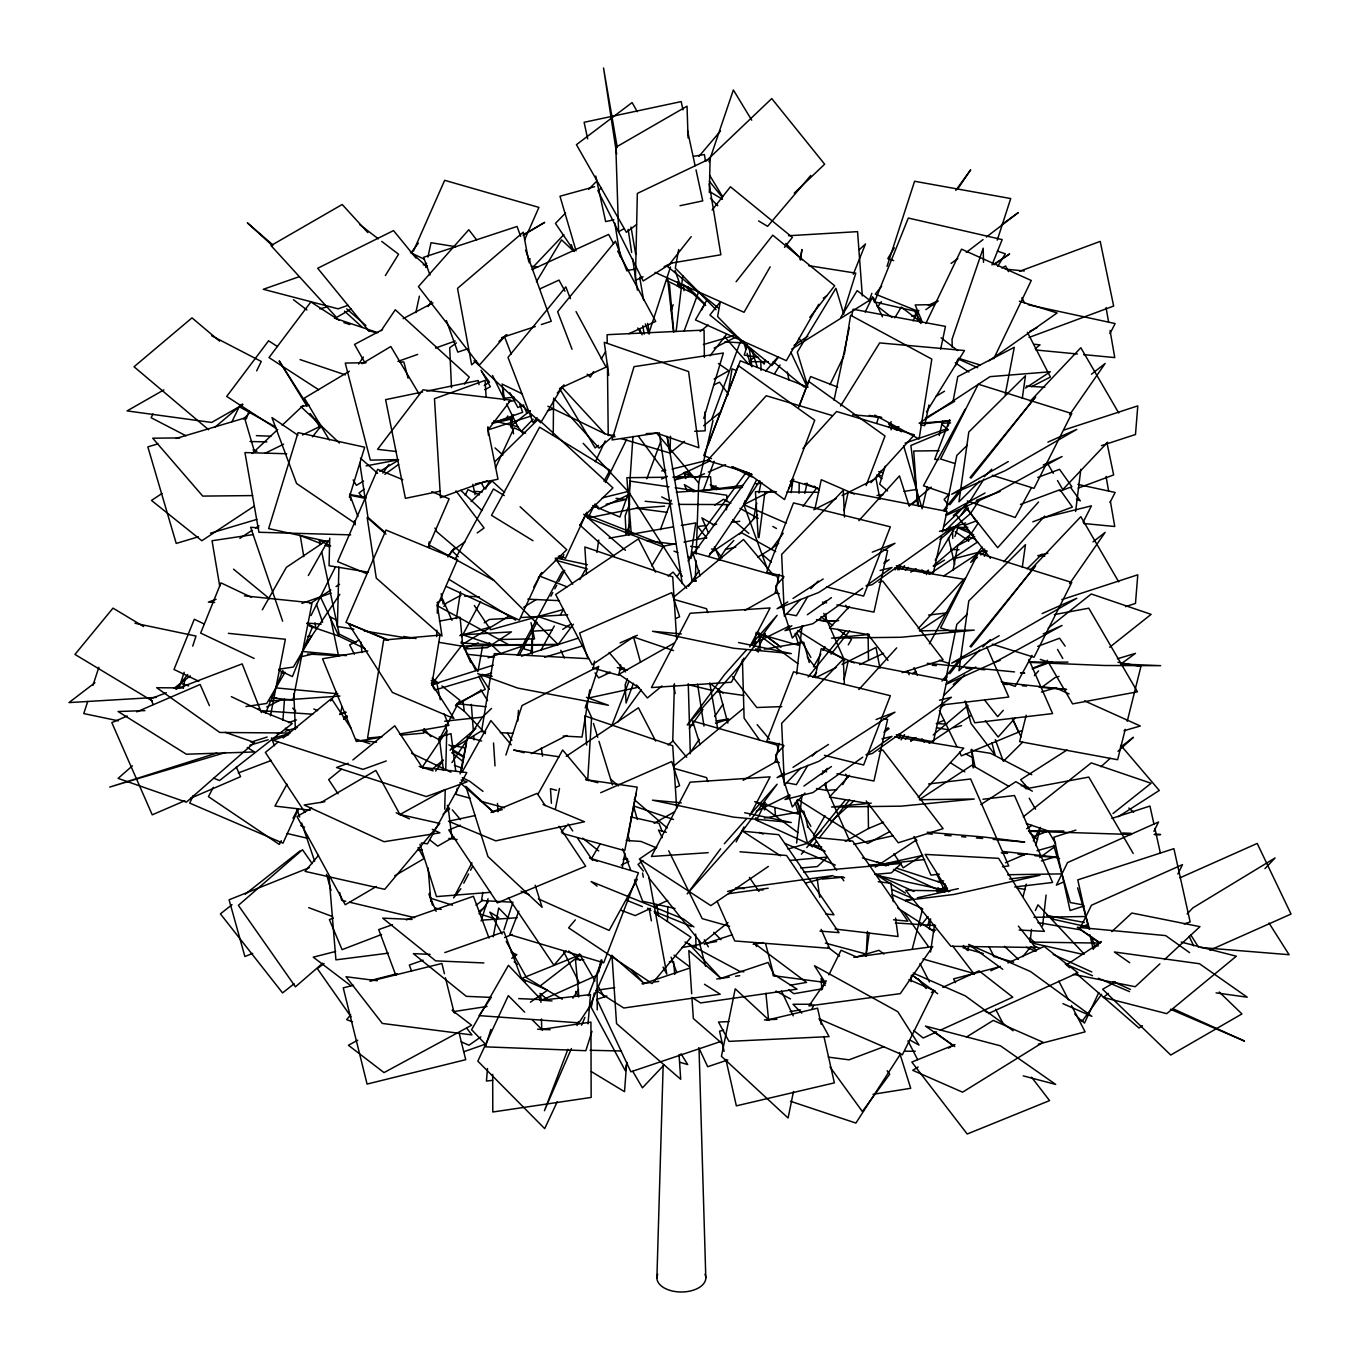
<?xml version="1.0" encoding="UTF-8"?>
<svg xmlns="http://www.w3.org/2000/svg" width="1360" height="1360" viewBox="0 0 1360 1360"><rect width="100%" height="100%" fill="white"/><g stroke="black" fill="none" stroke-linecap="round" stroke-linejoin="round"><path stroke-width="1.5" d="M553.248 434.843L553.537 399.398M532.287 654.143L532.661 629.408M628.796 535.432L629.833 481.1L669.018 486.812M726.478 509.847L726.563 505.665M726.648 501.483L726.767 495.227L675.206 487.713M709.342 192.593L710.09 158.644L637.347 193.426L635.409 280.398L643.076 276.743M799.034 493.289L799.255 482.885M329.749 538.135L329.052 565.709L368.288 572.22M338.895 567.069L337.382 626.484L353.906 629.221M429.097 546.074L429.199 541.841M436.662 636.548L436.832 630.19M437.257 613.224L437.529 602.616M444.72 809.115L445.23 789.548L399.942 814.504L375.836 770.406L320.841 802.604M445.74 769.981L446.777 730.847L445.468 724.625M670.48 436.254L670.055 453.067L621.146 438.583M656.897 1277.873L663.153 1065.679M667.42 921.383L667.862 906.525M672.741 741.013L674.441 683.723M695.249 581.281L695.98 560.388M696.201 554.115L698.7 483.055L713.048 420.308M910.979 981.716L911.251 975.528M866.133 956.131L867.442 931.413M968.167 950.487L968.388 946.373M517.786 720.953L518.449 710.396M587.724 779.943L591.6 717.434L586.33 705.925M531.233 653.497L532.219 638.69M532.508 634.474L532.797 630.241M511.292 427.822L512.006 417.435L492.303 422.739M682.295 576.317L629.136 492.626L632.978 436.39M626.535 1064.438L624.529 1091.689L591.209 1071.527M282.914 720.324L284.495 699.278M487.509 1068.518L486.455 1081.047L492.694 1080.333M588.03 1023.808L590.495 994.568L540.6 1000.331M796.62 674.084L802.06 625.872M796.62 842.979L802.06 794.767M930.58 918.816L929.407 929.135L935.663 930.172M944.486 890.613L945.2 884.425M1030.081 941.8L1031.492 929.424M1042.576 925.956L1046.095 895.033M676.107 331.636L682.771 275.689M1075.624 511.428L1080.826 469.336M759.016 537.574L764.932 491.827L774.826 491.487M754.324 646.867L756.194 632.298M1022.295 398.327L1025.474 375.734L968.796 432.004L958.953 501.823L979.829 481.083M1022.295 567.222L1025.474 544.646L968.796 600.899L958.953 670.718L979.829 649.995M865.946 956.148L869.21 933.266M800.428 259.794L801.941 249.492L800.275 259.692M791.316 485.894L791.928 481.78M791.129 492.626L792.931 480.25M596.921 552.466L598.74 540.022M690.574 558.127L695.759 522.903L681.309 525.453M930.512 952L934.541 924.8M456.331 618.63L460.496 591.753M844.39 354.178L850.595 315.248L931.821 359.091L919.088 439.025L874.786 415.106M424.575 728.943L423.895 733.108L400.945 735.131M431.783 685.151L440.011 635.103L383.673 640.033L367.557 738.055L382.16 736.763M482.851 892.33L481.508 900.541L512.924 902.241L503.965 929.9M589.781 689.826L582.029 737.052L563.176 736.049M593.147 669.29L594.49 661.079M727.566 395.556L732.071 368.883L736.049 370.362M482.46 646.884L477.921 671.585L468.69 657.203M678.691 249.492L675.291 268.141L716.057 309.723M720.239 302.039L717.587 316.557L764.184 364.072L764.932 359.924M525.589 640.696L524.059 648.941L532.134 651.185M620.67 664.938L618.766 675.24L592.569 667.964M461.142 772.242L466.497 743.308M622.268 867.731L624.937 853.264M628.014 836.74L637.194 787.134L585.667 779.637M493.238 936.819L498.695 908.038L509.082 918.663M948.277 426.003L949.467 419.815M953.037 401.302L957.78 376.601L1014.288 347.31L1005.193 394.655M953.037 570.197L957.78 545.496L974.729 536.707M183.294 687.752L184.909 679.473M270.453 715.802L285.379 639.268L228.378 633.335M457.283 788.239L456.059 794.376L470.203 798.286M460.156 773.925L467.5 737.086L481.644 741.013M555.424 808.945L559.504 788.477M636.174 793.356L624.733 850.646L562.156 833.306M945.574 511.445L956.811 455.43L967.351 445.162M945.574 680.34L956.811 624.325L967.351 614.057M793.509 1091.434L788.086 1118.022L721.446 1056.312L735.233 988.822L769.335 1020.408M594.252 992.987L591.243 1007.437L625.311 1070.711L627.028 1062.466M598.519 972.349L601.086 959.973M753.355 519.367L756.789 502.996M758.931 492.762L761.073 482.545M834.037 400.248L849.201 327.862M851.802 315.452L853.094 309.247L945.455 326.383L940.678 349.129M928.982 404.974L924.664 425.663L920.55 424.898M804.831 493.408L807.075 483.038M415.837 312.579L419.407 296.14M425.663 267.376L426.564 263.279M427.907 257.108L431.035 242.726L455.787 246.721M529.159 262.803L530.043 258.689M815.048 508.334L821.287 479.723L854.301 494.071M815.048 677.229L821.287 648.618L854.301 662.966M899.487 569.653L900.371 565.556M899.487 738.548L900.371 734.451M340.68 712.725L341.989 706.826M779.246 574.43L775.149 592.909L779.263 593.708M779.246 743.325L775.149 761.804L779.263 762.603M844.101 510.663L848.181 492.184L947.002 511.394L942.446 531.93M844.101 679.558L848.181 661.096L947.002 680.289L933.351 741.88L896.308 734.689M941.545 536.027L933.351 572.985L896.308 565.777M510.714 426.649L513.434 414.579M922.42 507.467L927.231 486.914M939.233 435.54L942.582 421.158M1026.188 715.241L1019.609 741.591L1117.648 759.73L1125.23 729.334M1023.145 896.291L1026.188 884.136M1035.793 845.631L1040.349 827.39M1127.253 721.225L1140.921 666.502L1117.971 662.252M912.356 948.685L922.658 908.786M927.758 925.565L929.39 919.598M936.972 891.735L938.06 887.757L942.65 892.177M944.52 891.667L946.152 885.7M876.792 423.13L878.475 417.095M767.652 569.84L743.784 504.662L744.957 500.701M703.766 418.37L723.384 353.022L634.032 366.673L612.034 439.943L657.747 432.956M349.367 497.199L364.684 447.202L298.078 432.616L268.651 528.615L329.205 541.875M885.207 466.276L879.699 484.211L887.536 490.96M481.117 921.009L488.036 898.705M747.371 344.981L744.226 355.096L758.574 357.374M843.217 313.548L855.797 273.156L808.639 265.659M490.909 1029.401L485.384 1046.843L585.837 1050.702L591.991 1031.322M887.026 266.373L914.583 181.271L1010.718 198.56L997.254 240.125M87.703 701.505L83.759 713.575L118.337 720.834M92.956 685.406L98.855 667.284M178.908 688.381L184.161 672.282M192.712 646.119L195.993 636.055L134.963 623.254M505.903 755.055L522.019 705.568L598.74 666.366L588.421 698.037L637.5 687.429M670.514 266.934L648.737 333.744L645.371 323.85M585.208 707.931L587.129 701.998M709.019 161.806L733.38 89.964L751.723 120.19M919.19 321.708L920.516 317.815M955.57 365.636L957.593 359.703M954.89 536.52L958.273 526.626M671.126 310.692L673.183 304.742M246.296 418.931L249.067 411.009M766.547 803.93L764.456 809.897L762.399 803.981M627.64 495.346L619.905 517.038L592.705 505.563M869.057 301.121L871.862 293.369M597.227 1009.868L597.091 975.273L602.004 961.894M684.046 331.245L698.581 291.907M711.705 419.237L740.877 340.306M660.382 529.635L671.313 500.225M629.612 503.948L625.175 515.814L626.076 534.123L630.513 522.257M646.816 478.737L660.892 441.15M627.402 678.793L625.175 684.726L626.076 703.035L633.471 683.247M703.069 490.96L714.187 461.278M949.637 419.866L934.677 459.357L938.842 459.612M708.135 444.907L738.327 365.602L814.725 420.257L784.533 499.545L745.484 471.614M798.796 407.133L808.605 381.361L885.02 435.999L866.133 485.554M567.902 1049.308L544.425 1110.746L571.421 1048.526M576.98 1025.508L578.493 1021.547M588.336 995.775L601.97 960.109M518.823 911.166L509.762 934.643L603.721 962.778L638.418 872.78L590.444 858.398M799.153 406.181L810.577 376.55L837.675 387.124M788.919 488.852L792.727 478.975M888.896 427.567L891.174 421.634M611.592 726.138L628.847 681.598M891.038 429.828L892.619 425.935M991.984 264.928L1002.184 239.598L908.31 218.042L874.565 301.886L917.422 311.712M282.914 670.497L265.744 712.98L231.336 696.66M853.264 274.278L865.504 243.933L859.299 249.713M428.281 546.941L449.14 498.848L431.766 491.657M581.553 1025.202L584.936 1017.416M588.302 1009.647L611.932 955.196M413.423 251.158L444.669 180.319L538.917 207.4L524.552 239.938M193.171 795.532L189.737 803.131L282.999 843.183L298.452 809.047M465.256 495.346L467.925 489.617L479.468 494.921M485.639 489.022L489.192 481.372M495.431 467.993L514.097 427.822L525.623 433.126M540.668 574.192L519.333 620.109L446.267 586.449M586.823 512.397L565.488 558.314L559.725 555.645M557.26 1101.668L544.697 1128.63L477.836 1061.14L508.317 995.639L524.671 1012.146M505.937 419.713L507.722 415.922M595.357 461.754L605.132 440.895M1035.334 910.554L1038.02 904.825L1084.294 954.159M1098.812 992.562L1084.464 1023.094L1081.574 1020.017M925.82 323.544L961.537 249.152L1031.271 280.483L993.735 358.7M829.991 384.659L843.88 355.997M865.181 312.069L872.576 296.786L874.633 302.583M913.053 320.892L916.759 313.242L919.479 320.977M152.949 413.95L151.113 417.724L186.014 435.795M231.914 421.787L240.176 404.821M256.666 370.872L261.256 361.454L211.667 335.767M765.306 633.505L757.061 650.42L761.226 650.267M757.061 819.315L765.306 802.4M594.473 504.883L588.047 517.956L664.224 547.366M605.455 482.511L626.535 439.603M812.022 1008.899L813.892 1005.125M821.389 989.995L826.064 980.543M828.869 974.865L841.041 950.283L856.562 956.981M1153.909 831.385L1158.55 821.984L1067.532 862.597L1056.397 885.156L1064.132 881.705M1177.862 874.021L1182.503 864.62L1091.485 905.233L1080.35 927.792L1088.085 924.324M311.032 615.519L335.41 566.984M984.368 556.325L987.122 550.868M1083.121 522.206L1091.434 505.852L1040.757 518.466M1033.328 840.922L1039.788 828.223M1109.998 333.574L1115.132 323.561L1028.296 304.793M1109.998 502.469L1115.132 492.456L1077.919 484.415M786.029 523.073L743.784 504.662L756.449 480.165M743.954 658.104L731.357 682.261L651.423 687.565L690.132 613.258L770.083 607.954L749.751 646.952M736.202 841.874L743.954 826.999M749.751 815.864L770.083 776.849L690.132 782.17L651.423 856.477L708.22 852.686M213.333 787.304L208.437 796.654L279.31 844.458L281.265 840.718M293.012 818.278L296.939 810.798M438.532 740.86L459.833 700.213L441.915 685.933M471.954 862.835L453.594 897.923L460.87 888.726M463.777 883.184L468.605 873.953M470.543 870.264L472.464 866.558M461.805 636.65L480.607 601.528M517.293 655.35L561.833 572.169L564.723 570.35L558.773 581.451M519.197 655.384L537.013 622.115M550.868 596.224L552.84 592.535M554.829 588.829L556.801 585.14M455.362 558.773L493.459 488.971L504.288 495.584M533.749 587.129L541.773 572.441M563.89 554.727L561.884 558.399L558.28 556.189M579.921 525.334L586.942 512.482M603.976 481.253L609.994 470.22L539.614 427.176L491.504 515.338L533.018 540.736M965.141 409.241L923.457 485.775L949.382 494.734M929.407 643.739L965.141 578.136M1031.084 488.342L1015.206 517.497L967.334 500.939M1032.07 655.418L1015.206 686.392L1001.232 681.564M637.347 879.155L609.161 930.427L538.39 898.909M287.011 784.193L274.924 806.089L310.199 810.237M540.957 650.199L554.285 626.025M560.422 614.873L563.499 609.297M579.887 579.547L585.004 570.248M701.624 309.842L704.718 304.3M462.043 772.259L490.875 720.562L511.207 744.838M537.931 794.308L562.649 749.989L588.404 780.742M262.327 609.773L286.382 567.324L325.822 540.906M308.346 575.518L328.202 540.464M842.741 784.652L847.926 775.489M706.945 299.931L695.436 319.923L786.335 360.689L818.737 304.334M770.168 266.832L744.039 312.29L655.061 272.391M813.484 666.791L820.828 654.075M822.936 650.437L825.027 646.799M813.484 835.703L825.027 815.694M848.3 644.844L851.479 639.404L837.913 629.323M591.43 858.704L599.947 844.271M651.797 565.913L663.493 546.193L675.801 543.728M807.874 596.428L796.365 615.74L786.301 613.819M807.874 765.323L796.365 784.652L786.301 782.714M536.435 281.707L561.561 239.887L573.971 251.43M562.53 386.427L540.685 422.773L473.994 360.791M593.589 371.637L590.308 377.094L587.214 374.221M601.239 358.921L605.608 351.645M894.336 247.809L887.791 258.553L893.707 260.61M997.679 266.39L1005.329 253.844L997.441 251.107M840.701 317.543L857.157 290.615L870.4 300.849M894.744 317.849L901.323 307.088L921.196 322.422M926.415 574.566L928.608 570.979M935.187 560.218L956.012 526.116M840.531 406.079L879.648 342.924L964.495 350.54L926.5 411.876M385.356 275.57L398.582 254.235L381.718 241.4M774.469 373.915L780.045 364.956M961.265 514.964L966.926 505.988M969.187 502.401L983.892 479.06M979.081 500.548L970.241 513.91M978.435 522.716L970.734 534.293M900.626 1053.779L855.899 1123.071L790.517 1101.277M902.224 569.211L904.519 565.658M901.068 739.874L904.519 734.57M572.866 998.155L578.578 989.434M718.624 559.81L725.441 549.508L733.822 540.464M490.603 998.325L479.094 1015.614L578.867 1022.839L591.532 1003.816M451.945 762.552L482.409 717.145L491.504 708.441M422.178 767.329L446.777 730.847M358.632 364.055L363.358 357.051M381.089 330.769L395.284 309.757L469.268 377.094L464.525 384.098M428.026 306.544L431.528 301.359M305.388 645.388L339.796 594.354M330.684 700.944L336.617 692.155M688.466 586.313L699.176 570.486M708.713 556.427L759.9 480.862M877.795 306.884L881.365 301.614M957.576 189.142L970.666 169.813L955.791 190.4M690.846 751.689L699.176 739.398M714.663 716.55L722.993 704.242M876.605 477.547L881.365 470.509M825.724 981.563L808.911 1005.941L900.303 993.633L932.722 946.628L853.791 957.253M1069.589 414.8L1105.136 363.477L1091.468 374.204M1069.589 583.712L1105.136 532.372L1092.981 541.909M435.693 771.086L442.918 760.682M450.143 750.278L452.557 746.81L448.868 744.855M382.84 473.11L388.96 464.44M447.916 557.005L454.036 548.352M1101.617 994.262L1081.965 1021.581L1074.723 1013.948M676.94 576.606L680.663 571.455M688.092 561.153L751.298 473.62M689.333 728.348L702.967 709.461M617.729 722.194L641.24 689.826M696.711 539.478L746.334 472.226M757.707 557.175L772.106 548.318L783.224 533.222M803.012 506.413L816.612 487.985M720.613 848.793L687.191 893.911L740.01 834.36L777.121 784.227L750.72 813.994M982.09 547.026L970.751 562.343L977.483 557.396M443.853 606.492L446.386 603.092L461.091 595.187M573.359 624.257L558.161 644.538L461.312 646.034L438.685 642.294M418.387 243.066L410.975 252.875L424.201 259.114M431.953 684.114L461.312 646.034M709.971 355.844L726.512 334.39M691.186 236.674L667.624 266.611L718.131 307.87M712.113 210.069L730.439 186.779L792.37 237.371L784.516 247.35M720.392 301.716L709.92 315.027L771.851 365.602L778.396 357.289M736.1 281.758L772.752 235.195L834.666 285.77L809.795 317.373M312.477 436.849L321.436 425.51M478.975 913.682L488.053 902.19M897.804 569.891L900.388 566.627M812.583 677.382L816.544 672.401M831.062 654.143L849.541 630.904M898.382 569.483L901.017 566.151M944.571 511.377L947.223 508.062M949.858 504.73L960.415 491.453M970.972 478.176L1035.64 396.831L970.054 477.581M812.583 846.294L816.544 841.313M819.196 837.981L849.541 799.799M898.382 738.378L901.017 735.063M944.571 680.272L947.223 676.957M949.858 673.642L960.415 660.348M970.972 647.071L1035.64 565.726L970.054 646.493M881.671 286.144L875.296 294.117L918.544 311.474M448.29 555.815L453.509 549.321M808.112 677.025L845.58 630.87M895.101 569.891L899.13 564.944M943.296 510.561L962.03 487.475M801.414 854.165L804.083 850.867M806.769 847.586L845.58 799.782M896.444 737.137L899.13 733.856M941.953 681.105L962.03 656.387M944.894 891.871L947.495 888.692M920.261 926.177L928.047 916.623M1022.754 956.641L1030.54 947.087M175.967 688.942L187.765 674.577M537.115 417.673L533.069 422.586L507.994 357.391L565.828 286.875L570.384 298.724M557.277 393.074L564.009 384.863M677.059 285.991L679.677 282.812M318.495 855.338L305.065 871.403L384.727 889.338L439.773 823.463L398.922 814.266M350.71 1014.764L346.647 1019.609L352.223 1021.768M575.331 919.87L568.616 927.86L652.103 983.552L690.999 937.244L654.483 912.883M561.306 832.031L566.712 825.639M566.134 950.878L553.962 965.26L508.385 897.668M698.938 156.417L720.494 130.985M810.747 175.474L767.618 226.338L758.591 220.932M765.663 371.127L777.988 356.864M505.92 335.121L479.332 365.16L418.404 286.637L468.792 229.738L476.561 239.768M746.555 649.808L724.319 674.883L687.191 725.016L740.01 665.448L777.121 615.315L750.72 645.099L789.718 625.906M724.319 843.778L746.555 818.703M948.362 494.836L944.129 499.562L947.988 504.458M1038.564 501.993L997.662 547.723L965.515 506.923M1003.799 561.799L1044.684 516.069M910.928 740.877L913.75 737.732M1003.306 710.328L997.662 716.635L984.81 700.315M1034.331 675.631L1038.564 670.888M1015.087 718.08L998.155 737.018L985.303 720.698M802.927 448.528L836.57 411.502L914.379 434.86L870.944 482.681M784.023 576.81L775.608 586.092L792.319 638.044L803.522 625.685M858.84 520.693L899.487 475.898L909.109 505.869M823.157 604.044L825.945 600.967M886.754 560.286L883.949 563.38L889.117 559.708M784.023 745.722L775.608 754.987L792.319 806.939L804.933 793.033M858.84 689.605L896.682 647.887M821.746 774.503L827.356 768.315M885.343 730.745L888.148 727.651M849.473 606.475L829.498 628.082L869.159 634.729M918.153 628.66L963.798 579.258L894.914 567.732M849.473 775.37L829.498 796.994L869.159 803.624M918.153 797.572L963.798 748.153L894.914 736.627M739.398 534.429L757.554 514.845M1030.166 401.268L1080.826 347.735L1118.719 412.964M1107.652 442.204L1062.789 489.617L1057.519 480.556M1030.166 570.18L1080.826 516.647L1118.719 581.876M664.292 1064.71L642.43 1087.83L632.774 1071.34M533.392 266.764L563.856 234.634M905.284 570.418L908.174 567.375M905.284 739.313L908.174 736.287M1187.127 913.954L1192.924 907.851L1275.102 857.956L1264.953 868.632M800.513 599.42L784.38 616.216L781.66 554.438L843.285 490.263L844.475 517.038M810.781 588.71L818.125 581.077M800.513 768.315L784.38 785.128L781.66 723.333L843.285 659.158L844.373 683.876M812.26 756.092L816.663 751.502M521.305 431.375L533.137 419.186M565.539 213.044L555.441 223.38L574.413 251.43M588.625 189.414L597.295 180.557M984.317 476.646L991.763 469.234M982.821 647.02L990.284 639.625M1027.14 568.854L1041.998 554.132M1022.669 742.186L1003.357 761.328L995.282 739.602M945.013 530.927L968.439 507.926M494.785 461.788L538.288 419.237L612.952 487.9L584.443 515.78M471.121 501.568L492.133 481.032L504.577 492.473M538.271 577.575L566.78 549.695L520.115 506.77M943.755 526.575L970.836 500.157M943.755 695.47L964.818 674.934M243.44 418.965L249.509 413.117M706.35 160.854L771.749 98.566L824.653 164.203L794.24 193.171M252.161 453.543L277.712 429.471M282.217 425.221L303.263 405.399M909.279 505.818L931.175 487.084M1093.321 948.787L1101.022 941.63M1111.817 931.634L1131.843 913.036L1199.945 926.67L1164.517 959.565M1159.893 963.849L1135.226 986.731L1073.312 974.338M755.293 356.082L749.173 361.692L768.264 361.641M788.001 849.099L807.517 843.302L821.525 830.484M830.875 821.933L854.233 800.564M1100.954 766.734L1110.236 758.319M1117.971 751.315L1133.441 737.29L1120.351 747.252M132.345 765.884L118.099 778.379L186.371 802.196L254.473 742.492L225.216 732.292M322.694 963.186L295.443 986.816L238.374 905.352L302.498 849.745L312.205 863.617M953.326 515.525L958.12 511.36M953.326 684.437L958.12 680.255M613.479 435.659L599.08 448.137L553.622 398.055M476.442 360.706L471.631 364.82L457.521 288.371L523.294 232.169L528.632 261.086M498.899 341.513L506.923 334.645M452.047 748.731L475.847 728.467M939.964 539.512L970.649 513.451M925.293 572.764L928.455 570.078M933.198 566.049L971.142 533.834M939.964 708.407L944.809 704.293M933.198 734.961L967.98 705.432M215.101 427.074L242.471 403.988M913.444 503.166L916.64 500.497M343.553 718.964L346.749 716.312M432.106 769.352L443.326 760.019M668.185 576.096L673.047 572.084L686.715 588.336M673.948 596.938L743.478 539.495L773.585 575.263M661.98 685.95L647.411 697.969L636.48 684.964M668.185 744.991L673.047 740.979L686.715 757.248M673.948 765.833L743.478 708.407M1108.298 993.412L1103.436 997.424L1166.727 1013.642L1236.342 956.216L1181.211 942.089M278.273 741.914L265.37 752.42L305.014 812.498M283.101 737.987L331.466 698.615L351.288 728.654M341.581 769.114L328.678 779.62L338.011 793.764M352.869 759.934L394.774 725.798L422.773 768.213M443.139 814.113L449.582 808.86L447.253 805.324M684.471 441.354L670.055 453.067L667.114 436.611M703.681 425.731L721.31 411.417M1035.266 348.704L1040.009 344.845L1033.787 344.25M700.111 331.517L708.22 324.972M642.957 860.506L638.027 864.467L643.331 871.063M727.991 922.556L701.658 943.687L648.635 877.659M510.51 426.394L530.043 410.788M1048.169 628.201L1091.264 593.98L1151.121 614.363L1109.675 647.258M1023.298 816.833L1091.264 762.875L1151.121 783.275L1112.99 813.535M232.016 904.689L220.405 913.869L282.557 992.919L294.151 983.756M245.259 894.2L299.948 850.952M598.468 445.332L595.136 447.916L559.521 388.518M772.106 548.318L778.685 543.218M540.447 985.745L580.703 954.567L521.543 978.537M94.928 682.737L68.969 702.593L156.468 697.374M174.063 688.313L190.298 675.903M966.229 252.467L983.025 239.598M986.391 237.031L1018.317 212.585L1001.487 224.774M530.315 410.907L526.983 413.44L523.617 405.688M636.48 224.638L626.365 232.288L576.436 144.687L632.094 102.561L637.296 111.69M324.054 963.543L317.339 968.609L351.118 1016.872M475.983 905.25L482.766 900.167M980.849 554.914L985.915 551.191M1041.42 687.531L1054.986 677.62L1059.015 676.396M1121.915 663.272L1135.481 653.344L1117.376 658.801M1039.72 857.667L1054.986 846.515M343.961 719.287L347.344 716.822M951.082 263.432L957.814 258.57M364.14 489.243L358.972 492.966L361.522 496.332M384.812 474.351L398.599 464.423M451.333 551.565L465.12 541.637M477.19 532.95L484.075 527.986L455.957 490.892M456.45 342.924L449.684 347.735L451.503 387.6M823.293 298.197L826.693 295.783M791.86 625.736L784.975 630.632L812.872 623.713L862.767 588.251M807.347 614.737L831.436 597.618M866.201 585.82L892.024 567.477L880.073 570.435M790.143 795.855L784.975 799.527L812.872 792.608L862.767 757.163M803.896 786.08L831.436 766.513M883.949 732.275L889.117 728.62M866.201 754.715L892.024 736.372L882.062 738.854M989.043 360.859L1057.111 312.953L1019.388 301.223M929.084 574.396L977.551 542.011M929.084 743.291L970.7 715.717M511.734 958.341L516.851 954.754L511.088 952.153M480.879 1036.898L468.928 1045.262L461.244 1041.794M530.4 1002.201L547.485 990.233L520.574 978.095M925.837 309.638L937.992 301.189M994.007 264.792L1009.63 253.929L993.888 264.18M656.761 847.212L639.319 859.078L710.838 905.624L768.366 866.456M714.782 505.172L723.52 499.256L730.83 503.285M709.58 553.741L741.047 532.474L775.744 551.633M478.941 911.438L485.826 906.78M634.389 636.395L592.144 664.785L555.679 594.49L638.435 538.883L655.707 572.186M566.236 756.296L638.435 707.795L655.707 741.098M794.019 345.406L807.84 336.226M1101.226 941.919L1066.393 964.971L1069.538 967.708M1142.451 1025.678L1138.966 1027.99L1075.862 973.182M161.976 493.493L151.487 500.429L201.841 540.736L254.269 506.09M910.775 572.152L916.079 568.65M912.424 673.676L915.96 671.347M910.775 741.064L916.079 737.562M875.313 867.085L915.96 840.242M922.658 854.981L903.227 867.833L893.877 853.706M239.87 538.356L252.025 530.366M255.51 528.071L258.995 525.793M309.978 603.704L330.837 590.002M336.056 586.568L339.524 584.29M1025.491 388.093L1050.294 371.773L990.012 376.652L919.122 423.283L950.317 420.767M943.942 575.858L984.691 549.049M484.245 622.829L489.396 619.446L512.686 618.052M562.734 629.374L571.319 623.747M919.547 630.615L947.512 612.289M919.547 799.527L971.992 765.153L1008.729 786.267M980.849 804.593L1015.818 781.677L1032.342 791.18M1026.698 828.784L1031.934 825.35M484.228 385.56L489.498 382.126L482.052 372.13M787.712 601.868L777.07 608.736L818.754 592.467L894.999 543.269L872.27 552.143M793.016 598.434L823.174 578.986M784.159 773.058L777.07 777.631L818.754 761.362L894.999 712.164L876.044 719.559M793.016 767.329L828.495 744.447M1066.971 750.023L1020.646 779.688L1028.891 789.361M1118.311 816.714L1159.281 790.466L1120.844 745.382M601.426 188.241L597.839 190.485L643.195 280.993L671.789 263.007L664.122 266.679M791.673 349.146L873.494 297.806L882.453 316.846M918.119 1066.988L912.747 1070.32L962.574 1092.182L1043.12 1042.27L993.293 1020.408L966.45 1037.034M948.549 1048.135L953.921 1044.803M452.234 748.986L466.429 740.231M469.982 738.038L482.392 730.388M509.32 615.944L462.621 644.334L460.105 617.253L439.331 621.146M523.685 607.206L536.265 599.556M437.189 602.531L442.629 599.25L451.996 620.347M935.867 396.423L944.52 391.221M455.413 705.806L480.811 690.506M934.133 566.372L944.52 560.116M349.384 371.229L304.351 398.089L329.273 439.909M361.998 363.715L390.83 346.528L418.999 393.805M363.579 481.066L356.371 485.35L353.124 479.91M379.797 471.393L397.817 460.649M523.039 235.212L544.731 222.377L524.96 233.835M311.678 807.976L297.024 816.561L345.253 904.74L376.397 886.482M394.74 875.755L424.065 858.585L418.03 847.569M351.152 309.009L336.549 317.441L271.014 245.582L342.193 204.493L367.846 232.594M624.07 228.616L618.596 231.778L615.842 147.271L687.038 106.182L688.058 137.87M1008.287 461.567L951.694 494.241L1005.601 470.475L1076.797 429.386L1047.914 442.102M999.158 635.732L951.694 663.136L1005.601 639.387L1076.797 598.281L1042.134 613.547M1115.421 981.886L1102.654 989.264L1170.739 1055.037L1241.935 1013.931L1219.24 992.018M453.866 836.859L437.75 846.141L429.539 839.732M163.88 389.895L127.075 410.907L211.65 422.45L242.93 404.6M925.293 418.098L954.635 401.336M674.509 642.923L619.038 674.271L639.37 688.16M744.957 610.334L776.407 592.569M654.177 823.31L674.509 811.818M743.121 780.283L776.407 761.464M714.119 379.015L728.824 370.753L718.403 363.528M859.554 664.598L883.575 653.293M845.291 841.432L868.479 828.529L883.575 822.205M946.152 514.318L985.082 493M948.005 682.21L975.817 666.978M357.731 1040.23L348.415 1045.262L384.013 1072.598L471.614 1025.236L452.183 1010.327M889.712 831.64L867.663 843.506L797.759 799.442M382.568 329.562L354.535 344.437L364.939 362.746M403.121 318.665L433.007 302.804M484.755 389.674L490.365 386.716L480.998 370.243M918.918 310.352L915.144 312.29L920.89 323.476M928.336 305.541L937.771 300.713M1001.844 267.954L1005.618 266.016L1008.491 271.609M1029.639 331.415L1037.187 327.556M1031.543 386.682L1050.396 377.043L1027.429 332.299M531.318 753.61L566.882 735.454M266.764 706.962L279.769 700.332M714.119 348.058L736.287 336.838M359.074 640.118L349.656 644.861L354.365 654.228M743.784 504.662L771.63 490.637M790.211 481.287L793.917 479.417M457.028 703.511L485.248 689.299L478.652 676.175M813.79 509.762L836.4 498.406M842.061 495.567L875.993 478.55L879.937 499.341M815.677 677.705L836.4 667.318M842.061 664.479L875.993 647.462L879.937 668.253M756.296 811.257L789.718 794.801M264.809 453.39L283.645 444.193M302.481 434.979L321.317 425.765M713.779 384.931L719.508 382.194L728.11 393.822M629.187 494.445L598.689 508.963L595.017 503.982M661.589 479.026L667.301 476.306M674.322 477.819L710.532 460.581M610.13 672.418L598.689 677.875L595.017 672.894M621.282 865.028L628.949 861.441M650.522 908.446L635.188 915.603L621.282 910.35M654.364 906.661L667.777 900.388M531.981 269.586L608.634 234.43L613.632 243.695M539.852 288.898L559.011 280.109L565.012 291.227M628.864 333.744L655.69 321.436L617.644 251.09M523.668 404.906L517.905 407.541L509.898 392.734M560.065 388.212L606.067 367.115L576.028 311.576M931.396 992.528L935.204 990.794M942.837 987.326L979.047 970.836L1012.792 997.169L940.372 1030.166M990.794 970.751L1000.314 966.399M1007.947 962.931L1044.157 946.441L1077.919 972.791L988.329 1013.591M936.564 1031.9L923.219 1037.986L913.58 1030.455M1043.222 465.018L1062.075 456.535L993.48 494.105L946.339 515.321M1043.222 633.93L1062.075 625.447L993.48 663L946.339 684.216M597.091 975.273L541.637 1000.212L508.436 965.328L471.597 1029.673L486.03 1044.837M1179.885 877.863L1257.201 843.438L1291.031 914.056L1209.839 950.198M620.075 642.889L637.364 635.307M675.767 618.477L679.609 616.794L671.772 592.637L579.581 633.046L587.418 657.186M600.712 792.693L671.772 761.549L679.609 785.689L675.767 787.372M127.177 716.006L111.826 722.636L152.235 814.827L184.875 800.734M136.782 711.858L200.124 684.488L209.389 705.619M683.485 472.753L694.943 477.836L704.514 473.722M708.339 472.073L725.56 464.678M712.181 487.56L716.006 485.911M190.638 798.252L240.55 776.696L236.334 767.091M937.414 891.837L947.138 887.672M1005.465 862.75L1026.868 853.621M947.988 429.981L910.86 445.485L918.612 506.277M460.292 825.231L448.783 830.008L497.352 902.87L585.701 866.252L559.096 826.353M491.028 812.481L537.115 793.39L545.207 805.528M1019.456 731.765L961.367 755.871L959.531 752.097M944.044 720.358L936.292 723.52L946.832 724.149M504.492 937.55L512.244 934.405M954.992 1044.565L911.829 1062.075L967.215 1134.019L1049.58 1100.597L1031.56 1077.171M309.417 867.612L229.092 899.793L244.885 956.522L252.722 953.377M464.593 648.295L478.261 642.838M1032.512 668.236L1048.254 662.082L1040.281 659.362M1032.512 837.131L1046.282 831.742M911.829 316.37L917.626 314.143M333.353 918.068L329.392 919.581L342.074 949.654L381.599 934.49M166.362 692.767L150.807 698.7L153.119 704.548M176.069 689.061L242.165 663.884L261.409 712.606M238.289 772.99L271.337 760.41M883.796 1046.775L849.048 1059.831L828.257 1057.111M976.361 500.344L1000.127 491.487M1037.748 477.445L1059.542 469.336L1071.901 486.693L1060.018 491.113M976.854 520.727L964.971 525.164L977.33 542.521M1020.425 504.475L1060.018 489.702L1072.394 507.076L1032.784 521.832M994.177 662.609L1000.127 660.382M1037.748 646.357L1059.542 638.231L1065.152 646.119M1032.291 668.95L1052.096 661.572M1019.507 271.337L1100.206 241.383L1113.653 306.034L1029.027 337.45M1078.225 488.087L1113.653 474.929L1106.921 442.612M487.203 480.777L440.47 497.675L434.486 398.701L485.095 380.392L486.115 397.239M288.762 734.689L273.224 740.299L362.967 769.369L386.257 760.971M348.177 763.283L336.532 767.499L426.275 796.569L467.058 781.881L461.074 779.943M397.919 361.42L417.69 354.399M435.472 348.058L455.226 341.037M495.006 422.144L522.665 412.301L519.877 404.43M216.104 599.335L208.352 602.106L214.642 602.463M301.971 603.415L331.075 593.062M392.513 924.715L378.709 929.577L395.828 975.341M406.317 919.87L473.416 896.291L489.039 938.077M423.147 960.194L409.326 965.056L411.57 971.023M444.839 952.578L504.033 931.77L521.917 979.523M464.066 1051.654L485.775 1044.021M299.387 276.641L263.296 289.289L338.062 308.822L348.092 305.32M905.046 443.122L946.747 428.842M941.8 531.114L965.634 522.954M488.121 657.815L525.725 644.997M606.917 995.979L596.87 999.362L630.87 1071.799L721.276 1041.318M643.076 983.79L689.282 968.218M719.899 978.707L768.111 962.455L774.367 975.8M727.787 1059.95L707.693 1066.716L698.751 1047.659M288.524 722.568L296.446 719.95M467.721 348.84L457.776 352.121L446.386 320.518M501.534 337.688L535.347 326.536M541.314 324.564L551.259 321.283L525.623 250.172M704.327 943.976L732.394 934.711M1063.826 430.066L1137.793 405.875L1135.481 434.503L1101.498 445.621M1061.837 599.624L1137.793 574.787L1135.481 603.415L1125.485 606.679M339.796 714.51L345.865 712.538M432.769 684.42L436.815 683.111L440.283 699.72M1075.862 830.093L1053.83 837.233L1070.082 910.52L1084.107 905.981M1111.902 818.397L1149.948 806.055L1154.011 824.381M1184.135 923.916L1190.153 921.961L1173.901 848.674L1077.783 879.869L1088.629 928.727M531.624 415.888L488.087 429.879L510.765 400.129L422.943 389.827L377.57 449.327L396.406 451.537M547.451 410.788L553.384 408.884M216.699 753.083L109.718 787.083L225.522 752.505M251.005 742.169L267.155 737.035M277.253 733.839L281.282 732.547M285.328 731.272L297.432 727.413M339.813 713.949L345.882 712.011M432.667 684.42L493.221 665.176M521.492 656.2L578 638.231M878.866 582.318L882.759 581.094L943.109 659.719L902.173 672.639M878.866 751.23L882.759 749.989L943.109 828.631L898.28 842.775L866.184 800.938M715.479 723.248L727.634 719.491M157.93 443.87L147.849 446.879L176.222 543.422L198.39 536.809M176.069 438.464L244.613 418.047L254.66 452.234M210.494 533.205L256.853 519.401M249.9 745.229L268.192 739.772M272.255 738.565L288.507 733.703M343.366 717.332L347.429 716.108M434.792 690.03L491.674 673.047M544.51 657.271L583.1 645.745M945.285 887.57L939.284 889.338L942.973 891.276M855.457 957.27L878.968 950.3L883.983 954.057M703.426 344.539L733.499 335.699M1041.42 692.019L1055.666 687.888L1069.13 693.94M1124.023 730.728L1140.309 726.002L1084.515 700.876M1041.42 860.914L1055.666 856.783L1059.508 858.517M319.804 308.907L327.896 306.629M1036.983 850.748L1055.207 845.597M459.765 635.647L490.059 627.198M563.329 609.501L490.62 629.765L474.3 605.421M594.643 186.677L559.98 196.231L576.045 250.767M727.515 891.463L737.324 888.794L833.136 875.568L805.664 883.065M1000.382 966.569L953.564 978.894L955.502 982.651M1038.292 1044.174L1085.11 1031.849L1071.476 1005.533M953.598 558.807L985.592 550.477M953.598 727.702L961.588 725.628M335.631 951.456L313.259 957.168L350.591 985.575M370.94 980.39L397.375 973.624M672.061 469.047L709.121 459.85M602.31 497.862L629.068 491.215M674.356 479.978L690.829 475.881L676.26 477.836M939.471 531.318L951.422 528.343L872.27 584.579L866.286 586.058M1037.782 555.713L1047.914 553.18M939.471 700.213L951.422 697.255L872.27 753.491L866.286 754.97M353.515 985.32L343.247 987.853L367.081 1084.073L465.732 1059.678L459.136 1033.056M369.971 981.257L441.898 963.458L444.431 973.692M1022.431 730.626L1018.334 731.612L1012.231 718.386M591.889 507.671L597.975 506.209M606.101 504.271L626.399 499.409L615.995 498.372M606.101 673.166L610.164 672.197M620.313 669.766L624.376 668.797M725.441 549.508L735.777 547.077M723.622 1030.217L719.542 1031.169L724.098 1051.365M766.513 1020.17L817.564 1008.185L821.202 1024.335M301.053 656.778L314.976 653.531M917.371 897.77L958.324 888.624M492.014 423.385L510.442 419.305L513.57 433.823M272.646 698.768L276.658 697.884M853.825 844.39L893.214 835.754M868.564 865.096L883.15 864.093L922.539 855.474M623.186 859.418L627.266 858.534M475.388 815.473L448.545 821.236L495.72 840.854L584.528 821.763L543.014 804.508M491.912 811.92L502.248 809.693M613.904 219.81L605.642 221.578L595.765 176.069M680.017 205.717L702.746 200.872L696.014 169.847M422.637 391.986L385.611 399.636L405.416 498.338L440.385 491.113M426.751 391.136L478.193 380.528L479.009 384.642M475.371 483.905L497.998 479.23L487.679 427.822M664.632 506.158L636.225 508.283L588.047 517.956L585.548 514.692M683.995 542.096L706.571 537.574M309.043 405.127L300.9 406.657L339.405 443.02M508.504 401.693L514.658 400.52M366.078 465.902L398.599 459.765M1054.306 614.601L1088.765 608.192L1137.453 691.815L1072.598 703.885L1047.2 660.263M1025.95 788.783L1088.765 777.087L1133.203 853.451M609.059 538.203L673.047 526.915M367.761 650.947L322.524 658.784L356.337 741.489L381.004 737.222M756.024 650.607L760.172 649.876M764.337 649.162L803.777 642.294L809.234 662.507M399.517 734.009L448.851 725.458L444.142 713.915M764.337 818.057L803.777 811.206L808.146 827.373M681.683 947.563L700.162 944.367M704.276 943.653L716.601 941.528M753.202 944.333L763.47 942.565M790.126 985.235L806.548 982.396L753.865 942.939M822.613 988.754L793.849 993.701L788.749 989.893M693.94 156.281L704.378 154.53L705.415 160.786M626.892 270.538L635.239 269.144M670.752 263.194L720.868 254.779L709.189 183.77M689.299 725.509L693.43 724.812M716.193 720.987L728.603 718.913M790.024 1011.585L800.479 1009.919M873.018 1094.307L910.707 1088.289L899.521 1052.521M324.819 801.72L304.147 805.001L384.064 841.721L439.909 832.847L432.293 829.362M453.815 1011.568L487.067 1006.451M877.03 495.499L883.252 494.547M904.009 491.402L916.47 489.498M253.402 534.548L212.041 540.736L219.742 586.211M311.559 627.589L315.69 626.977L314.993 622.829M307.564 636.514L311.712 635.902L293.386 667.046L278.834 669.205M280.908 672.911L285.056 672.299L266.73 703.443L245.939 706.52M540.702 1029.537L590.937 1022.108L591.158 1097.435L492.796 1112.004L492.677 1074.349M432.701 683.706L436.815 683.111L431.171 680.391M614.737 987.649L595.867 990.352L623.781 1008.015L720.205 994.211L704.497 984.283M641.988 983.756L650.369 982.549M654.568 981.954L658.75 981.359M716.703 978.979L729.283 977.177M735.573 976.276L739.755 975.681M728.603 893.69L768.179 888.233M661.691 470.9L665.856 470.339M418.132 850.238L422.331 849.694M481.916 920.125L517.157 917.745M388.433 953.156L335.92 959.854L329.018 876.35M692.835 491.759L743.342 485.418M755.973 483.837L762.28 483.055M706.146 525.487L697.731 526.541L706.707 538.067M712.453 524.705L716.669 524.178M731.408 522.325L739.823 521.271M1009.443 879.036L1040.026 875.245L954.006 894.438L905.08 900.524L913.274 898.688L891.82 889.406M890.596 427.771L898.977 426.785M924.12 423.81L949.263 420.852M928.574 615.06L947.512 612.833M941.46 705.007L1008.763 697.051L986.748 646.816M928.574 783.972L970.649 778.991L1008.763 865.946L1002.456 866.694M982.923 799.255L1014.475 795.532L1052.589 882.487L1014.73 886.958M939.352 874.157L930.937 875.143L913.988 836.502M883.15 864.093L924.613 859.52M444.652 721.225L482.409 717.145M514.097 397.205L503.71 398.293L502.316 385.713M937.533 881.535L943.653 880.923M869.159 634.457L831.555 638.112L901.187 637.262L974.287 630.139L919.428 630.819M871.25 803.148L831.555 807.024L901.187 806.157L974.287 799.034L919.428 799.714M790.041 860.404L827.424 857.072L817.411 866.541L800.785 868.037M803.692 872.151L901.323 863.43L891.293 872.916L874.684 874.395M822.749 879.036L843.523 877.166M1021.241 785.808L1025.423 785.451M816.493 619.616L826.557 621.554L838.746 620.568M816.493 788.511L826.557 790.449L836.706 789.633M490.654 892.33L436.475 896.597L419.968 844.288M676.294 492.235L742.475 487.407M269.688 701.046L339.949 696.048M521.152 617.542L567.715 614.754M460.683 634.916L511.479 631.89L487.441 647.632L464.168 649.026M530.978 631.278L552.143 630.003M788.494 235.739L857.565 231.642L862.325 295.902M1024.233 787.542L1028.432 787.304M614.55 435.132L608.226 435.421L607.444 364.072M646.17 433.619L656.71 433.126L698.87 447.746L688.585 371.586L604.265 342.312L608.719 375.258M694.654 431.324L705.194 430.814L704.99 411.927M728.926 1021.564L718.505 1022.057L728.977 1041.369L829.073 1036.609L819.553 1019.065M764.388 1019.881L776.9 1019.286M942.14 423.215L950.606 422.875M781.813 706.588L756.789 707.523L732.479 676.515M144.908 710.617L118.082 711.518L186.354 754.222L254.473 751.944L247.282 747.456M934.082 304.589L915.195 304.963L922.454 322.541M366.18 362.678L345.253 363.069L370.311 460.122L397.528 459.612M399.67 362.049L403.852 361.964L408.034 378.148M498.729 639.489L534.548 638.894L531.012 622.625M1007.641 874.735L1061.956 873.885M1033.991 917.32L1085.909 916.504M939.046 450.687L913.716 451.027L917.592 505.104M948.787 527.578L967.793 527.323M666.621 477.241L626.858 477.7L631.295 534.412M672.894 477.156L710.566 476.731L711.552 489.328M179.741 437.92L152.711 438.192L202.725 496.094L252.62 495.584M876.673 475.592L880.923 475.575M460.819 642.991L492.184 644.759L558.161 644.538L493.969 580.448L436.832 531.777L434.928 528.071M811.903 1004.258L792.999 1004.275L801.737 1013.098M904.774 1051.229L915.28 1051.229M1028.517 662.014L1067.991 662.133M1028.517 830.909L1063.843 831.028M1131.537 834.479L1028.636 831.249M1154.402 834.547L1160.624 834.564L1154.3 834.309M678.47 504.373L729.028 504.594M183.583 687.939L156.689 687.718L219.793 732.462L290.122 733.023M776.492 491.844L755.429 491.623L758.234 537.557M787.015 491.963L818.618 492.303M1030.455 942.106L1099.475 943.075L1077.29 927.248L1165.673 935.595L1189.575 952.629M950.198 890.953L905.692 890.307L950.861 946.271L1035.64 947.495L1018.368 926.109M250.036 441.524L266.832 441.864M950.674 549.542L959.004 549.712M583.814 959.718L575.467 959.531L578.765 995.35M669.409 961.656L673.591 961.758L674.747 974.406M590.053 1050.277L621.367 1050.991M286.671 453.747L244.953 452.574L258.91 532.27L350.693 534.871M537.574 1029.231L550.12 1029.707M256.343 435.642L270.912 436.22M1120.572 664.003L1160.624 665.669L1104.524 665.499L1028.636 662.337M1122.68 832.983L1131.112 833.34M412.063 919.428L382.738 918.153L435.659 960.857L483.854 962.948M430.117 954.363L413.355 953.632L466.293 996.336L491.436 997.424M518.67 998.614L548.012 999.889L539.988 993.412M464.593 596.156L479.349 596.853M527.833 599.165L559.453 600.661M817.53 620.228L836.553 621.146M307.598 654.041L339.286 655.69M588.54 658.682L494.309 653.616L481.508 731.646L485.69 731.867M500.344 732.666L512.924 733.329M1019.218 930.019L1044.395 931.362L998.614 858.33L925.191 854.403L948.634 891.803M1026.137 386.104L1044.837 387.226M1038.598 555.764L1044.837 556.138M724.931 341.836L743.648 342.992M626.246 840.48L640.934 841.432L656.438 847.824M895.458 922.93L935.578 925.582M260.644 710.668L312.8 714.238M539.563 1000.059L552.041 1000.96M474.198 491.317L482.426 491.929M258.774 527.901L250.648 527.272L282.642 621.18M307.037 623.067L321.266 624.155M735.641 887.961L744.073 888.607M756.704 889.593L763.028 890.069M739.976 851.785L786.539 855.491L839.035 932.62L819.995 931.107M1200.744 947.512L1289.076 954.703L1268.982 922.998M927.265 663.306L1014.526 671.925M932.229 665.278L936.428 665.635M965.855 668.151L970.054 668.508M980.56 669.409L984.776 669.766M1020.493 672.809L1024.709 673.166L1020.629 672.673M1002.609 682.533L1066.495 689.452M1003.374 684.131L1007.573 684.505M1022.278 685.746L1026.494 686.12M1039.108 687.191L1066.427 689.52M927.265 832.218L984.011 837.063L1024.709 842.078L993.174 839.375M944.826 835.244L951.133 835.788M961.656 836.689L965.855 837.046M976.361 837.947L982.668 838.474M1002.609 851.445L1058.352 857.344M1001.266 852.856L1007.573 853.4M1018.079 854.301L1024.386 854.828M1034.892 855.729L1058.012 857.701M852.618 414.766L881.586 417.367M681.309 633.947L652.494 631.278L733.635 648.261L791.299 653.599L738.548 642.549M681.309 802.842L652.494 800.173L733.635 817.156L791.299 822.494L744.634 812.736M302.549 651.474L346.239 655.639M275.893 687.871L337.926 693.787M1005.584 269.161L1024.25 270.963M1035.929 349.996L1077.426 353.991M1083.648 354.603L1114.758 357.595L1110.049 330.497M1083.648 523.498L1114.758 526.507L1110.406 501.483M741.999 831.147L778.77 834.7L833.952 914.804L825.775 914.005M893.537 919.785L907.834 921.162L852.669 841.058L813.858 837.318L836.655 870.4M645.133 501.262L672.197 503.948M620.16 667.692L624.325 668.1M244.477 595.85L312.035 602.871L293.063 700.094L271.949 697.901M466.939 654.279L494.003 657.135M456.807 703.664L485.962 706.724M717.026 691.611L743.835 695.504M361.981 740.503L376.516 742.203M421.141 767.21L466.82 772.582L427.482 843.778L421.26 843.047M834.088 876.486L844.594 877.727M878.22 881.739L890.834 883.235L893.333 901.68M834.989 929.016L898.042 936.513L895.543 918.068M928.149 833.68L932.229 834.173M377.315 980.73L346.035 976.735L382.313 1023.434L471.937 1034.926L466.769 1028.245M636.225 508.283L667.199 512.346M646.646 540.566L675.937 544.408M690.591 546.312L698.955 547.417M711.518 549.049L715.7 549.593M743.818 971.822L739.653 971.278L684.964 941.97M773.007 975.63L825.129 982.43M1216.078 992.885L1247.205 997.186L1199.486 963.747L1114.384 951.983L1129.718 962.744M692.053 580.278L696.184 580.873M513.893 750.21L559.232 756.806M448.885 838.372L457.13 839.579M531.437 266.254L537.625 267.257M970.734 750.142L990.726 753.372L1031.764 774.69M349.537 494.53L366.044 497.267M403.716 636.497L416.058 638.554M364.225 630.938L409.649 638.469M1017.11 888.063L1025.457 889.474M1037.901 922.59L1081.149 929.934L1100.172 942.854M936.598 727.736L948.94 729.912M1082.662 904.808L1070.269 902.547L1053.643 845.223M1098.353 945.931L1094.222 945.166L1091.927 937.261M869.244 415.378L881.552 417.673M1046.724 915.501L1084.277 922.454M691.883 580.363L695.946 581.128M481.865 674.356L492.167 676.311M883.49 549.729L887.604 550.528L873.953 612.119L836.91 604.911M822.494 602.106L826.608 602.905M883.49 718.624L887.604 719.423L873.953 781.014L836.91 773.806M822.494 771.001L826.608 771.8M453.033 745.569L465.409 748M366.061 498.576L349.979 495.193L357.935 516.528M556.461 558.093L587.367 564.706M434.996 908.038L441.218 909.381M948.09 890.919L877.506 875.517L905.437 893.112M630.7 816.935L659.022 823.276L662.014 831.045M1051.586 918.901L1088.374 927.095M1033.583 943.381L1082.628 954.312M675.07 908.514L642.685 901.272L634.491 879.903M878.645 471.716L882.725 472.651M287.062 833.476L307.666 838.338M345.746 901.306L341.7 900.337L339.643 892.415M349.809 902.275L414.698 917.677M617.304 667.624L627.47 670.072M688.534 684.76L712.946 690.625M493.68 420.869L517.837 426.785L522.852 433.296M783.241 576.249L766.751 572.169L793.492 502.911L890.358 526.83L863.617 596.088L826.523 586.925M783.241 745.144L766.751 741.064L793.492 671.806L890.358 695.725L863.617 765L824.466 755.327M556.58 790.313L550.46 788.698L551.412 803.301M1023.23 1075.879L1055.683 1084.413L1000.467 1045.84L925.412 1026.069L954.754 1046.571M813.603 844.917L821.746 847.076M862.41 857.871L888.437 865.504M825.367 943.109L866.235 954.074M513.944 749.955L524.025 752.743M585.701 779.382L597.822 782.731M480.284 801.091L504.509 807.789M555.237 560.082L587.469 569.041M666.298 832.303L658.495 830.11L662.218 837.641M729.487 926.296L702.219 918.646L668.729 850.833M963.05 947.784L983.297 953.547M993.429 956.42L1013.676 962.183M922.896 958.97L973.522 973.369M674.39 599.556L706.537 608.719L707.778 612.663M674.39 768.451L706.537 777.614L707.778 781.575M754.664 801.652L798.864 814.249L795.107 802.383M423.249 264.758L427.244 265.914M679.677 1062.245L687.701 1064.54L680.986 1053.796M547.876 406.232L604.86 433.755L615.043 436.781M832.133 415.514L766.275 395.743L707.421 460.547L749.326 473.127M791.673 480.488L817.615 488.274M958.409 358.241L980.254 365.041M958.409 527.136L968.337 530.23M180.557 683.349L188.666 685.882M954.482 463.386L940.559 459L978.299 384.2L1071.782 413.542L1034.025 488.359L992.273 475.252M954.482 632.281L940.559 627.912L978.299 553.095L1071.782 582.454L1034.025 657.254L992.273 644.147M343.859 322.609L349.877 324.53M367.948 330.276L375.989 332.826M430.593 898.212L452.455 905.199M480.267 914.09L494.19 918.544M355.878 739.16L369.835 743.682M419.186 766.36L433.143 770.882M896.291 868.071L945.149 884.034M334.509 318.104L377.859 332.707M300.084 359.601L345.406 374.884M253.062 449.99L257.006 451.316M538.084 616.539L570.826 627.64M462.791 634.797L492.184 644.759M673.472 650.573L633.522 636.99L640.526 662.303M1026.307 823.497L1048.254 830.977L1055.666 843.71M673.472 819.468L633.522 805.902L637.296 819.519M974.032 538.713L968.065 536.673L968.405 540.838M309.145 625.906L338.861 636.089L365.228 648.754M939.42 660.195L949.382 663.629M586.432 697.323L608.396 705.296L517.684 688.075L477.734 673.574M454.376 765.323L462.247 768.23M308.72 907.664L332.554 916.572M673.982 551.123L677.892 552.636M687.65 556.41L691.56 557.923M299.506 535.296L321.198 543.677M325.142 545.19L329.086 546.72M808.044 387.243L740.299 360.808L703.749 455.617L711.484 458.626M805.001 483.446L818.55 488.733M732.785 466.939L752.131 474.487M1076.457 499.324L1080.367 500.854L1071 488.019M585.939 514.318L661.929 544.272M539.767 576.113L567.035 586.857M626.671 900.252L642.396 906.61M654.177 911.387L691.509 926.517M300.73 825.622L304.606 827.203M259.675 710.277L292.247 723.554L219.521 780.555L213.775 778.209M402.781 479.672L377.672 469.302L337.62 561.646L366.605 573.631M388.45 639.982L345.95 622.421L386.002 530.077L457.47 559.623L437.444 605.795L509.728 645.286M624.104 858.466L627.98 860.064M386.869 639.914L348.415 623.611L392.428 692.461L453.951 718.539L431.375 683.23M759.322 832.422L763.215 834.088M784.652 843.302L835.312 865.096M1026.273 947.223L1036.014 951.405M1065.237 963.985L1092.505 975.715M1098.353 978.231L1129.531 991.627M1170.45 1009.239L1244.485 1041.08L1172.983 1008.712M313.803 709.002L317.645 710.651M908.973 979.608L934.201 990.505L902.377 1054.799L818.907 1018.776M1062.925 1003.646L1091.893 1016.345L1030.472 971.516L968.66 944.418L1002.779 969.323M913.206 973.046L965.362 995.911L1013.132 1030.778M710.209 484.636L719.763 488.869M589.526 857.854L597.176 861.254M521.169 891.242L528.819 894.642M958.273 358.989L977.636 367.71M956.335 527.034L973.76 534.854M755.565 819.791L825.129 851.275M875.381 874.021L914.039 891.514M1033.855 945.744L1039.652 948.362M1053.167 954.482L1091.825 971.975M1113.075 981.597L1130.466 989.468M876.639 861.645L886.04 865.946M893.537 869.397L942.378 891.803M891.718 894.489L921.859 908.31M796.943 800.173L807.517 843.302L824.092 850.935M396.134 812.753L409.462 818.873M251.532 597.363L220.949 582.862L200.651 633.08L254.167 658.461M306.969 623.645L312.698 626.365L292.4 676.583L279.021 670.242M203.847 623.798L194.293 619.259L173.995 669.477L198.832 681.258M666.74 280.687L695.113 294.355M501.925 384.013L522.138 393.788M411.519 753.219L450.976 772.242M462.247 777.682L469.761 781.303L483.004 791.384M330.633 545.921L319.26 540.26L320.127 544.34M335.988 619.769L330.31 616.947L338.521 655.69M356.201 642.549L339.133 634.066L321.844 552.5M731.782 466.701L751.944 476.952M661.742 496.927L669.052 500.65M965.804 754.035L973.267 757.911M423.062 731.187L439.654 739.976M452.948 751.23L464.015 757.248M775.965 991.032L790.5 998.937M429.114 545.02L493.969 580.448M739.959 508.334L758.217 518.415M772.837 526.473L776.492 528.496M909.789 1039.992L919.037 1045.092L897.804 1011.704L814.504 965.736L825.69 983.314M239.258 406.708L275.621 426.989M695.317 491.113L684.352 484.636L686.868 490.416M714.68 525.385L701.879 517.854L708.577 533.239M709.852 191.709L722.483 199.291M498.712 917.456L489.804 912.118L502.095 934.014M562.258 999.192L526.66 977.823L506.175 941.324M143.667 626.569L112.999 608.124L74.953 654.432L152.507 701.08M448.953 579.343L515.712 620.194M452.795 749.683L463.505 756.313M797.759 630.53L842.571 658.784M950.504 762.824L964.835 771.868M897.651 908.021L934.405 931.821M772.599 973.692L797.028 989.145L700.604 1002.932L691.883 997.424M339.252 320.314L310.879 301.937L269.008 357.578L318.648 389.725M277.44 346.528L268.583 340.799L226.712 396.423L276.352 428.57M742.186 830.858L780.572 855.831M1031.254 946.696L1036.558 950.198M647.53 908.242L650.998 910.571M955.264 362.797L968.847 372.011M889.559 423.657L901.442 431.732M955.264 531.692L968.847 540.923M297.908 435.2L271.966 417.571L296.565 483.48L355.368 523.447M711.467 486.081L716.601 489.719M686.392 471.784L694.943 477.836M258.077 708.849L261.494 711.263M285.362 728.195L290.479 731.833M814.062 486.149L819.162 489.804M807.517 843.302L812.515 846.889M912.067 975.035L937.669 993.718M934.677 1031.968L953.02 1045.364M455.719 704.922L464.287 711.195L485.486 733.635M797.81 663.595L756.67 633.335L798.864 645.354L795.107 633.488M709.699 683.196L723.129 693.073M756.67 802.23L797.81 832.507M820.947 616.726L832.813 625.549M764.252 634.576L777.818 644.657M764.235 634.814L781.014 647.241M912.458 975.29L920.839 981.529M827.713 947.138L839.613 956.063M674.101 955.128L689.401 966.586M359.805 224.689L378.352 238.833M293.437 299.693L306.918 309.978M693.94 926.976L683.468 918.969L591.124 881.535L597.108 886.108M941.086 337.773L957.661 350.557M877.03 305.966L891.939 317.475M888.437 423.912L896.733 430.304M877.03 474.861L881.994 478.703M983.518 1009.817L986.731 1012.333M582.675 838.151L598.74 850.935M451.775 752.607L463.029 761.549M432.157 678.147L438.668 683.332M514.165 961.809L517.378 964.393M520.744 977.891L525.555 981.767M568.684 950.997L580.125 960.245M773.194 361.658L804.253 387.141M233.529 569.16L269.552 598.774M1029.571 832.677L1037.595 839.426M219.572 341.156L191.998 317.866L134.045 366.758L208.658 429.777M732.683 519.622L748.816 533.443M1128.834 808.044L1133.645 812.175M941.732 424.201L948.005 429.59M610.623 779.144L618.477 785.927M634.202 799.493L667.199 827.968M272.986 245.021L247.35 222.819L272.442 245.616M346.681 308.856L365.891 325.499M583.763 514.233L625.413 550.307M722.228 1043.596L693.345 1018.538L691.968 997.934M761.872 554.047L771.409 562.343M360.417 458.133L377.621 473.314M385.169 532.525L367.948 517.344L359.788 463.029M385.951 534.089L367.183 517.531L376.278 578.119L442 636.089L437.291 604.741M459.901 782.493L492.949 811.699M410.363 251.855L427.363 267.087M344.556 311.151L361.794 326.825M495.04 447.933L502.877 455.056M579.7 524.875L614.193 556.223M292.706 708.135L295.749 710.991M493.714 812.413L465.851 786.318L487.951 856.562L542.13 907.324L535.177 885.241M684.114 285.311L705.653 305.541M1029.809 937.958L1034.433 942.31M1004.53 946.339L1018.385 959.378M489.124 642.6L501.347 654.143M460.819 490.348L482.001 510.561M452.2 550.936L458.235 556.801M785.774 243.423L802.094 259.828M687.514 286.518L705.33 304.419M737.987 337.229L752.828 352.155M532.1 1019.643L542.504 1030.132M710.481 198.322L717.774 205.751M713.745 932.314L720.987 939.726M1050.685 916.402L1053.575 919.462M583.185 443.309L629.136 492.626M561.986 387.328L604.86 433.755M688.806 943.619L720.902 978.384L688.823 950.555L691.696 993.82M631.21 969.51L644.079 983.45L612 955.621L616.539 1023.621L680.697 1079.279L679.048 1054.544M678.317 283.764L682.227 288.252M724.387 336.515L748.765 364.446M423.963 728.688L430.848 736.61M656.71 433.126L698.7 483.055M757.163 724.659L769.488 739.279M609.11 652.46L625.532 671.959M452.336 809.914L460.479 819.621M310.029 413.508L320.858 426.479M415.99 258.077L393.533 230.588L317.679 268.26L369.189 331.347M963.373 945.489L967.351 950.385M918.221 978.809L926.211 988.601M709.325 181.22L722.551 197.625M955.706 514.25L990.437 558.314M807.245 656.965L816.204 668.389M807.245 825.86L816.204 837.284M714.408 547.961L722.109 557.838M452.506 1009.902L455.107 1013.234M845.648 605.268L848.215 608.617M867.476 633.726L888.012 660.484M845.648 774.18L848.215 777.529M952.731 946.084L974.44 974.474M914.515 837.42L916.895 840.633M638.537 436.475L665.584 472.991M887.196 1070.745L889.695 1074.162L862.359 1111.511L830.025 1066.988M964.478 504.781L976.837 522.138M904.332 912.815L928.421 946.543M755.871 648.72L758.251 652.12M759.645 740.197L744.107 718.165L742.424 659.702M755.871 817.632L758.251 821.015M841.449 877.353L843.846 880.838M749.411 877.404L758.948 891.429M568.055 824.041L572.73 830.977M577.405 837.913L592.603 860.438M555.22 558.093L572.713 584.171M921.944 569.857L924.273 573.376M921.944 738.752L924.273 742.288M799 338.062L801.261 341.564M307.717 405.518L279.174 360.893L306.884 406.079M318.002 421.583L321.419 426.938M480.114 675.053L489.243 689.333M1190.816 935.017L1198.636 947.342M314.653 418.727L320.195 427.754M480.896 689.775L487.543 700.621M507.484 733.159L511.921 740.384M709.546 175.117L722.5 196.469M637.806 327.981L641.053 333.387M1029.214 798.252L1035.555 809.166M1046.996 462.434L1053.303 473.314M1057.519 649.451L1062.789 658.512M825.231 985.524L821.1 978.401L821.831 988.975M579.411 953.836L595 980.866M598.111 986.272L604.333 997.084M704.293 939.743L708.373 946.866M796.433 632.23L810.866 657.441M796.433 801.125L810.866 826.336M481.338 482.987L484.449 488.546M575.637 991.491L578.714 996.965M640.271 860.608L648.805 876.554L666.808 974.134L663.017 967.045M1058.811 981.104L1068.552 999.889M995.639 1009.256L1003.442 1024.284M907.936 1040.876L917.677 1059.661M989.043 946.781L993.735 955.893M919.972 963.492L929.492 981.988M1021.887 297.721L1024.743 303.314M461.686 642.447L475.83 670.565M563.822 951.983L578.969 982.175M492.507 375.411L504.696 400.146M506.566 403.954L517.837 426.785M939.318 710.498L956.777 746.419M936.564 873.715L944.826 890.732M1189.099 936.275L1193.672 945.812M754.766 942.718L756.585 946.509M1012.979 719.644L1021.071 736.882M790.789 352.155L806.922 386.41M781.524 991.049L793.169 1015.835M320.399 596.853L338.861 636.089M560.796 650.301L564.315 657.968M639.557 328.967L642.141 334.764M821.134 929.356L829.532 948.311L734.757 940.967L717.094 901.17M461.346 641.444L470.713 662.558M823.803 613.377L844.798 660.977M824.636 784.193L849.847 841.296M1028.874 659.481L1052.589 713.575L974.763 722.772L965.447 701.522M913.988 667.607L917.388 675.325M714.442 546.72L720.307 560.184M429.012 894.455L436.135 911.37M431.562 683.145L433.908 688.925M271.422 737.953L274.499 745.756M504.509 336.702L511.241 354.059M626.841 270.827L615.451 241.196L557.617 311.712L572.05 349.248M622.574 848.844L630.768 870.196M671.075 957.202L676.821 972.638M520.642 236.334L517.072 226.457L423.589 257.295L429.998 275.077M675.036 270.385L681.292 288.116M571.285 244.698L573.291 250.58M316.489 604.333L322.609 622.319M296.939 808.979L299.676 817.003M301.716 823.038L314.636 861.152M751.57 349.401L757.401 367.319M907.834 670.769L909.109 674.764M778.855 582.063L776.968 576.13L692.597 552.092L700.094 575.824M778.855 750.958L776.968 745.025L692.597 720.987L700.094 744.719M593.453 723.418L597.737 737.341M598.978 741.336L612.408 784.924M627.861 835.074L629.646 840.854M743.376 341.156L745.858 349.282M747.116 353.345L750.856 365.517M843.829 314.313L835.924 288.286L797.3 352.138L807.636 386.172M677.518 281.707L679.303 287.708M684.097 472.617L685.882 478.618M903.652 445.842L922.131 508.793M1077.613 887.842L1089.632 929.356M326.519 874.276L331.024 890.477M718.573 688.84L727.872 723.197M991.882 742.747L995.095 754.919L970.972 723.401L965.073 701.063M765.68 943.942L773.483 974.134M698.768 940.066L705.534 966.229M429.318 893.248L432.395 905.131M445.434 977.789L454.07 1012.588M948.464 537.676L954.737 564.383M823.922 1036.456L834.377 1082.866L736.355 1105.85L725.9 1059.44M1154.912 828.444L1160.318 852.873M1089.972 934.83L1093.134 949.076M683.009 109.871L681.207 101.592L584.103 122.298L587.69 138.839M687.497 130.543L695.113 165.716M472.838 484.279L475.082 494.649M787.321 371.841L789.004 380.035M971.737 750.312L975.001 766.751M441.167 593.759L443.173 604.01M642.566 873.069L643.331 877.217M649.077 908.361L651.372 920.822M673.71 685.185L675.172 693.515M1106.071 307.564L1108.604 322.15M1106.071 476.459L1108.604 491.062M349.792 494.173L350.88 500.31M354.45 520.744L355.164 524.841M617.27 147.543L603.534 68L616.641 153.918M631.006 227.069L635.715 254.286M639.693 277.304L643.671 300.339M647.649 323.357L649.451 333.829M667.165 436.39L692.121 580.822M709.835 683.383L717.791 729.419M300.305 536.027L303.807 556.699M614.822 223.21L620.313 256.632M628.15 229.381L631.669 252.433M632.638 258.723L637.432 290.156M642.872 325.771L644.147 334.169M659.192 432.667L682.21 583.559M697.561 684.148L703.97 726.07M428.961 543.966L429.59 548.148M656.914 905.471L658.461 915.841M541.348 748.085L542.538 756.211M749.19 347.922L751.876 366.741M817.224 878.934L819.706 897.379M462.927 700.825L464.287 711.195M455.736 771.103L450.993 733.652L439.229 737.12L443.445 770.406M448.188 807.857L451.86 836.995M667.471 277.44L673.506 331.925M825.758 613.938L826.557 621.554M825.758 782.833L826.557 790.449M765.901 993.242L768.553 1019.677M360.995 642.209L361.964 652.63M669.409 283.968L673.812 332.027M503.081 387.838L504.22 400.367M774.843 808.027L775.557 816.221M971.652 749.275L973.182 767.992M428.094 867.935L430.848 901.34M471.342 704.344L473.399 731.561M473.705 735.76L474.028 739.942M683.519 284.478L683.978 290.7M684.896 472.039L685.355 478.261M493.527 742.968L495.023 765.901M497.471 803.42L497.998 811.767M676.685 639.421L672.724 576.844L584.834 546.975L586.534 574.09M676.685 808.316L672.724 745.756L584.834 715.87L586.67 745.076M758.965 632.366L759.985 649.077M487.9 426.717L488.41 435.149M293.811 693.668L295.409 729.504M760.784 362.032L761.09 370.43M688.262 683.723L690.336 753.746M695.657 934.116L696.031 946.849M699.04 1048.696L705.806 1277.873M540.702 994.058L540.94 1002.371M541.45 1018.997L541.756 1029.384M983.518 262.344L983.195 248.2L952.051 339.218L952.238 347.293M952.578 530.332L952.765 538.407M868.105 634.559L868.479 659.634M868.139 805.545L868.479 828.529M704.378 357.357L704.072 330.089L607.104 334.696L607.206 343.094M704.973 1274.218A24.463 14.127 0 0 1 681.343 1292A24.463 14.127 0 0 1 657.73 1274.218"/></g></svg>
